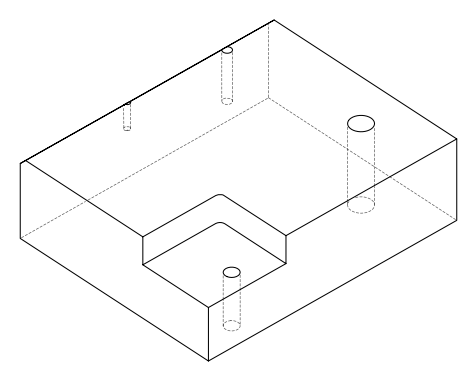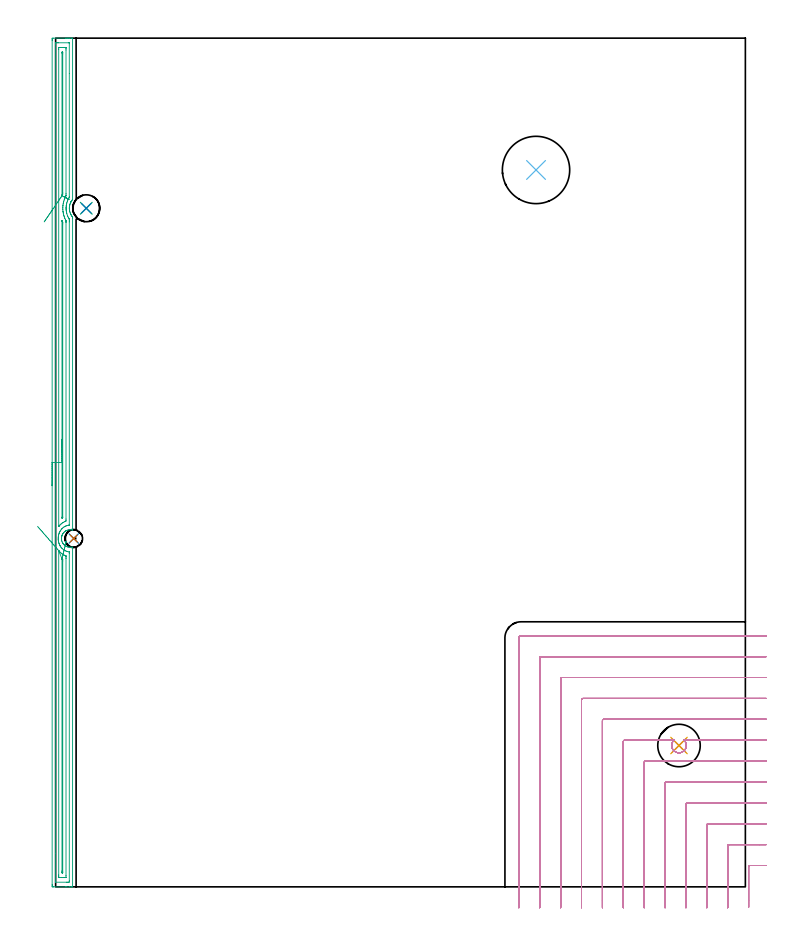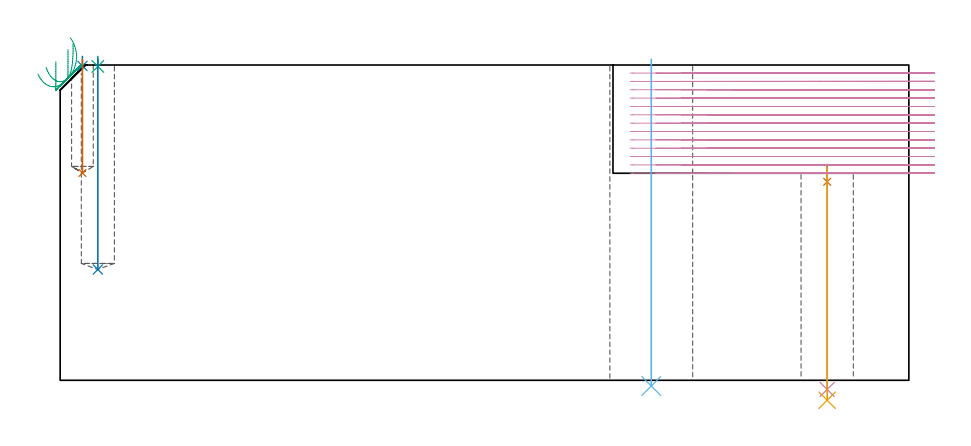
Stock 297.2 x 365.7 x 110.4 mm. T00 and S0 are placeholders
(PLAN: 10 operations, 7 tool changes, 57 min)
(1 SPOT_DRILL | STEP1HOLE | NXT0321_9005460120000 | 0.06 min | 4455 mm3)
(2 SPOT_DRILL_1 | STEP1POCKET | NXT0321_9005460120000 | 0.03 min | 0 mm3)
(3 SPOT_DRILL_2 | STEP1POCKET_1 | NXT0321_9005460120000 | 0.03 min | 1 mm3)
(4 DRILL_THROUGH_HOLE_INTO_CENTER | STEP1HOLE | NXT0301_065 | 0.32 min | 4877 mm3)
(5 DRILL_TO_ENLARGE_THROUGH_HOLE | STEP1HOLE | UGT0301_252 | 0.34 min | 19661 mm3)
(6 INDEXABLE_INSERT_DRILL_THROUGH_HOLE_FROM_SOLID | STEP1HOLE_1 | NXT0302_029 | 0.46 min | 72874 mm3)
(7 DRILL_BLIND_HOLE_INTO_CENTER | STEP1POCKET | UGT0301_195 | 0.16 min | 1636 mm3)
(8 DRILL_BLIND_HOLE_INTO_CENTER_1 | STEP1POCKET_1 | NXT0301_087 | 0.3 min | 7398 mm3)
(9 AREA_MILL | FG_CHAMFER_SURFACE | UGT0205_001 | 11.96 min | 14095 mm3)
(10 MILL_CORNER_NOTCH_RECTANGULAR | CORNER_NOTCH_RECTANGULAR | NXT0201_011 | Follow Part, ap 3, ae 75% | 43.36 min | 438083 mm3)
(TOOL NXT0321_9005460120000 | NC Spot Drill, 142deg, 12mm, Carbide, Uncoated | D12 PA142 FL30 Z2)
(TOOL NXT0301_065 | Carbide Drill 9.4mm [860.1-0940-075A1-MM 2214] | D9.4 PA140 FL98 Z2)
(TOOL UGT0301_252 | Twist Drill 18.3 mm | D18.3 PA118 FL135 Z2)
(TOOL NXT0302_029 | Index. Insert Drill 29mm [880-D2900L32-05] | D29 PA176 FL145 Z2)
(TOOL UGT0301_195 | Twist Drill 7.6 mm | D7.6 PA118 FL73 Z2)
(TOOL NXT0301_087 | Carbide Drill 11.6mm [860.1-1160-058A1-MM 2214] | D11.6 PA140 FL72 Z2)
(TOOL UGT0205_001 | Chamfer Mill 20 x 3 x 45 deg. | D20 FL50 Z2)
(TOOL NXT0201_011 | ENDMILL 12mm [2P460-1200-NA 1630] | D12 FL38 Z6)
(OP 1 SPOT_DRILL)
G17 G21 G94 G90
T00 M6
G54
G17 G0 G90 X268.6 Y60.9 S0 M3
G43 Z120.4 H0
G94 G81 G98 Z69.5 F250. R75.5
G80
M5
M2
(OP 2 SPOT_DRILL_1)
G17 G21 G94 G90
T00 M6
G54
G17 G0 G90 X7.8 Y150.1 S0 M3
G43 Z120.4 H0
G94 G81 G98 Z110.073 F250. R113.4
G80
M5
M2
(OP 3 SPOT_DRILL_2)
G17 G21 G94 G90
T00 M6
G54
G17 G0 G90 X13.2 Y292.4 S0 M3
G43 Z120.4 H0
G94 G81 G98 Z109.901 F250. R113.4
G80
M5
M2
(OP 4 DRILL_THROUGH_HOLE_INTO_CENTER)
G17 G21 G94 G90
T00 M6
G54
G17 G0 G90 X268.6 Y60.9 S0 M3
G43 Z120.4 H1
G94 G73 G98 Z-3.211 F250. Q8.412 R74.5
G80
M5
M2
(OP 5 DRILL_TO_ENLARGE_THROUGH_HOLE)
G17 G21 G94 G90
T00 M6
G54
G17 G0 G90 X268.6 Y60.9 S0 M3
G43 Z120.4 H0
G94 G73 G98 Z-6.998 F250. Q15.9 R74.5
G80
M5
M2
(OP 6 INDEXABLE_INSERT_DRILL_THROUGH_HOLE_FROM_SOLID)
G17 G21 G94 G90
T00 M6
G54
G17 G0 G90 X207. Y308.9 S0 M3
G43 Z120.4 H1
G94 G81 G98 Z-2.006 F250. R112.4
G80
M5
M2
(OP 7 DRILL_BLIND_HOLE_INTO_CENTER)
G17 G21 G94 G90
T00 M6
G54
G17 G0 G90 X7.8 Y150.1 S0 M3
G43 Z120.4 H0
G94 G81 G98 Z72.6 F250. R112.4
G80
M5
M2
(OP 8 DRILL_BLIND_HOLE_INTO_CENTER_1)
G17 G21 G94 G90
T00 M6
G54
G17 G0 G90 X13.2 Y292.4 S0 M3
G43 Z120.4 H1
G94 G81 G98 Z38.8 F250. R112.4
G80
M5
M2
(OP 9 AREA_MILL)
G17 G21 G94 G90
T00 M6
G54
G17 G0 G90 X-1.5 Y172.85 S1061 M3
G43 Z120.4 H0
Z111.6
G94 G1 Y172.888 Z110.728 F250.
Y173.002 Z109.864
Y173.191 Z109.012
Y173.453 Z108.18
Y173.787 Z107.374
Y174.19 Z106.6
Y174.659 Z105.864
Y175.19 Z105.172
Y175.779 Z104.529
Y176.422 Z103.94
Y177.114 Z103.408
Y177.85 Z102.94
Y178.624 Z102.537
Y179.43 Z102.203
Y180.262 Z101.941
Y181.114 Z101.752
Y181.978 Z101.638
Y182.85 Z101.6
Y364.634
X-1.499 Y365.083 Z101.601
X-1.495 Y365.522 Z101.603
X-1.492 Y365.69 Z101.606
X-1.062 Y365.7 Z102.035
X4.221 Z107.315
X4.765 Z107.862
X5.101 Z108.197
X5.645 Z108.741
X5.982 Z109.077
X6.655 Z109.754
X6.966 Z110.065
X7.301 Y365.697 Z110.391
X7.3 Y365.529 Z110.4
X7.301 Y296.193 Z110.399
X7.249 Y296.117 Z110.347
X7.133 Y295.958 Z110.229
X7.008 Y295.791 Z110.105
X6.712 Y295.348 Z109.809
X6.655 Y295.248 Z109.752
X6.589 Y295.132 Z109.686
X6.569 Y295.09 Z109.666
X6.507 Y294.959 Z109.602
X6.428 Y294.797 Z109.526
X6.368 Y294.653 Z109.466
X6.31 Y294.512 Z109.406
X6.286 Y294.455 Z109.382
X6.141 Y294.011 Z109.237
X6.107 Y293.872 Z109.202
X6.045 Y293.619 Z109.138
X6.031 Y293.562 Z109.125
X6.012 Y293.457 Z109.108
X5.982 Y293.281 Z109.08
X5.965 Y293.172 Z109.06
X5.956 Y293.117 Z109.05
X5.918 Y292.669 Z109.011
X5.919 Y292.577 Z109.008
X5.918 Y292.539 Z109.009
Y292.461 Z109.006
Y292.433
X5.917 Y292.37 Z109.005
X5.916 Y292.313 Z109.006
X5.918 Y292.279 Z109.004
X5.917 Y292.222 Z109.005
X5.944 Y291.776 Z109.041
X5.949 Y291.742 Z109.047
X5.987 Y291.487 Z109.085
X6.003 Y291.386 Z109.099
X6.011 Y291.328 Z109.108
X6.112 Y290.884 Z109.212
X6.255 Y290.433 Z109.352
X6.348 Y290.195 Z109.448
X6.429 Y289.991 Z109.529
X6.505 Y289.827 Z109.605
X6.588 Y289.667 Z109.687
X6.715 Y289.45 Z109.815
X6.757 Y289.379 Z109.857
X6.937 Y289.098 Z110.036
X7.083 Y288.897 Z110.181
X7.156 Y288.805 Z110.253
X7.193 Y288.757 Z110.289
X7.308 Y288.605 Z110.391
X7.3 Y288.263 Z110.4
Y153.818
X7.295 Y153.778 Z110.393
X7.234 Y153.784 Z110.333
X7.092 Y153.814 Z110.192
X6.835 Y153.859 Z109.935
X6.588 Y153.881 Z109.688
X6.15 Y153.885 Z109.25
X5.713 Y153.843 Z108.813
X5.271 Y153.746 Z108.369
X4.842 Y153.595 Z107.932
X4.399 Y153.386 Z107.499
X4.375 Y153.371 Z107.475
X4.221 Y153.271 Z107.316
X4.178 Y153.244 Z107.275
X4.147 Y153.221 Z107.245
X3.962 Y153.087 Z107.062
X3.646 Y152.804 Z106.746
X3.358 Y152.493 Z106.458
X3.088 Y152.12 Z106.186
X3.047 Y152.046 Z106.143
X2.945 Y151.867 Z106.042
X2.862 Y151.694 Z105.958
X2.816 Y151.601 Z105.912
X2.729 Y151.383 Z105.826
X2.68 Y151.224 Z105.778
X2.66 Y151.16 Z105.758
X2.656 Y151.138 Z105.753
X2.561 Y150.708 Z105.657
X2.557 Y150.677 Z105.654
X2.549 Y150.564 Z105.639
X2.539 Y150.493 Z105.634
X2.534 Y150.436 Z105.627
X2.515 Y150.262 Z105.611
X2.517 Y150.186 Z105.609
X2.519 Y150.133 Z105.606
X2.52 Y149.815 Z105.617
X2.584 Y149.365 Z105.681
X2.7 Y148.922 Z105.797
X2.868 Y148.488 Z105.968
X2.936 Y148.347 Z106.036
X2.971 Y148.277 Z106.07
X3.047 Y148.145 Z106.145
X3.088 Y148.073 Z106.187
X3.116 Y148.029 Z106.215
X3.295 Y147.786 Z106.395
X3.489 Y147.555 Z106.588
X3.701 Y147.339 Z106.798
X3.78 Y147.268 Z106.877
X3.926 Y147.136 Z107.025
X3.963 Y147.107 Z107.062
X4.123 Y146.994 Z107.223
X4.171 Y146.96 Z107.27
X4.221 Y146.93 Z107.319
X4.253 Y146.911 Z107.349
X4.319 Y146.87 Z107.419
X4.387 Y146.829 Z107.486
X4.704 Y146.671 Z107.803
X4.838 Y146.605 Z107.936
X5.101 Y146.514 Z108.196
X5.272 Y146.454 Z108.368
X5.714 Y146.357 Z108.811
X5.982 Y146.331 Z109.079
X6.15 Y146.315 Z109.248
X6.588 Y146.321 Z109.687
X6.62 Y146.325 Z109.72
X6.952 Y146.362 Z110.052
X7.294 Y146.422 Z110.392
X7.3 Y146.225 Z110.4
Y0.167
X7.305 Y0.009 Z110.395
X7.301 Y0.006 Z110.391
X6.965 Y0. Z110.065
X6.655 Z109.754
X5.982 Z109.077
X4.765 Z107.862
X4.221 Z107.315
X-0.79 Z102.307
X-1.062 Y0.002 Z102.035
X-1.285 Y0.005 Z101.812
X-1.492 Y0.01 Z101.606
X-1.495 Y0.178 Z101.603
X-1.499 Y0.617 Z101.601
X-1.5 Y1.061 Z101.6
Y182.85
X-0.086 Z103.014
X-0.085 Y363.198 Z103.015
X-0.084 Y363.296 Z103.016
X-0.079 Y363.684 Z103.021
X0.305 Y363.695 Z103.405
X0.699 Y363.698 Z103.799
X1.181 Y363.7 Z104.281
X5.794 Y363.699 Z108.894
X5.825 Y363.698 Z108.925
X5.857 Y363.694 Z108.957
X5.878 Y363.69 Z108.978
X5.879 Y363.665 Z108.979
X5.885 Y363.394 Z108.985
X5.886 Y350.441 Z108.986
X5.885 Y297.29 Z108.985
X5.884 Y297.192 Z108.984
X5.881 Y297.093 Z108.981
X5.879 Y297.046 Z108.979
X5.861 Y297.004 Z108.961
X5.77 Y296.853 Z108.87
X5.642 Y296.643 Z108.742
X5.448 Y296.299 Z108.548
X5.334 Y296.063 Z108.434
X5.101 Y295.55 Z108.201
X5.059 Y295.448 Z108.159
X5.044 Y295.406 Z108.144
X4.84 Y294.777 Z107.94
X4.772 Y294.512 Z107.872
X4.665 Y294.061 Z107.765
X4.591 Y293.619 Z107.691
X4.565 Y293.444 Z107.665
X4.55 Y293.285 Z107.65
X4.508 Y292.726 Z107.608
X4.503 Y292.582 Z107.603
X4.501 Y292.441 Z107.601
X4.505 Y292.139 Z107.605
X4.521 Y291.832 Z107.621
X4.532 Y291.674 Z107.632
X4.549 Y291.499 Z107.649
X4.63 Y290.939 Z107.73
X4.741 Y290.412 Z107.841
X4.835 Y290.046 Z107.935
X5.101 Y289.257 Z108.201
X5.141 Y289.152 Z108.241
X5.169 Y289.084 Z108.269
X5.421 Y288.552 Z108.521
X5.585 Y288.259 Z108.685
X5.789 Y287.909 Z108.889
X5.877 Y287.759 Z108.977
X5.88 Y287.662 Z108.98
X5.885 Y287.464 Z108.985
Y287.366
X5.886 Y286.57 Z108.986
X5.885 Y155.952 Z108.985
X5.884 Y155.902 Z108.984
X5.882 Y155.879 Z108.982
X5.88 Y155.874 Z108.98
X5.851 Y155.868 Z108.951
X5.542 Y155.818 Z108.642
X5.364 Y155.784 Z108.464
X5.101 Y155.723 Z108.201
X4.676 Y155.589 Z107.776
X4.48 Y155.52 Z107.58
X4.221 Y155.403 Z107.321
X4.057 Y155.324 Z107.157
X3.748 Y155.158 Z106.848
X3.504 Y154.992 Z106.604
X3.34 Y154.872 Z106.44
X3.015 Y154.595 Z106.115
X2.675 Y154.264 Z105.775
X2.571 Y154.152 Z105.671
X2.46 Y154.025 Z105.56
X2.183 Y153.652 Z105.283
X1.993 Y153.371 Z105.093
X1.842 Y153.105 Z104.942
X1.579 Y152.568 Z104.679
X1.553 Y152.505 Z104.653
X1.543 Y152.478 Z104.643
X1.418 Y152.112 Z104.518
X1.335 Y151.833 Z104.435
X1.278 Y151.585 Z104.378
X1.179 Y151.098 Z104.279
X1.135 Y150.691 Z104.235
X1.106 Y150.279 Z104.206
X1.112 Y149.798 Z104.212
X1.121 Y149.589 Z104.221
X1.151 Y149.339 Z104.251
X1.213 Y148.905 Z104.313
X1.384 Y148.209 Z104.484
X1.447 Y148.011 Z104.547
X1.579 Y147.669 Z104.679
X1.826 Y147.118 Z104.926
X1.916 Y146.956 Z105.016
X2.001 Y146.808 Z105.101
X2.236 Y146.451 Z105.336
X2.413 Y146.225 Z105.513
X2.46 Y146.17 Z105.56
X2.662 Y145.943 Z105.762
X2.86 Y145.742 Z105.96
X3.315 Y145.331 Z106.415
X3.34 Y145.312 Z106.44
X3.405 Y145.266 Z106.505
X3.801 Y145.018 Z106.901
X3.993 Y144.915 Z107.093
X4.221 Y144.802 Z107.321
X4.563 Y144.651 Z107.663
X5.063 Y144.477 Z108.163
X5.101 Y144.468 Z108.201
X5.233 Y144.438 Z108.333
X5.88 Y144.305 Z108.98
X5.881 Y144.288 Z108.981
X5.883 Y144.239 Z108.983
X5.885 Y144.04 Z108.985
X5.886 Y143.642 Z108.986
X5.885 Y2.502 Z108.985
X5.884 Y2.404 Z108.984
X5.879 Y2.016 Z108.979
X5.495 Y2.005 Z108.595
X5.101 Y2.002 Z108.201
X4.619 Y2. Z107.719
X0.006 Y2.001 Z103.106
X-0.025 Y2.002 Z103.075
X-0.057 Y2.006 Z103.043
X-0.078 Y2.009 Z103.022
X-0.079 Y2.034 Z103.021
X-0.085 Y2.306 Z103.015
X-0.086 Y14.428 Z103.014
Y182.85
X1.328 Z104.428
X1.329 Y360.87 Z104.429
X1.331 Y361.51 Z104.431
X1.334 Y361.636 Z104.434
X1.336 Y361.69 Z104.436
X1.396 Y361.696 Z104.496
X1.579 Y361.698 Z104.679
X2.272 Y361.7 Z105.372
X3.153 Z106.253
X4.033 Z107.133
X4.221 Y361.697 Z107.321
X4.408 Y361.693 Z107.508
X4.457 Y361.69 Z107.557
X4.465 Y361.66 Z107.565
X4.468 Y361.594 Z107.568
X4.47 Y361.51 Z107.57
X4.471 Y361.255 Z107.571
Y360.616
Y298.724
X4.47 Y298.085 Z107.57
X4.467 Y297.835 Z107.567
X4.464 Y297.798 Z107.564
X4.453 Y297.77 Z107.553
X4.414 Y297.692 Z107.514
X4.221 Y297.318 Z107.321
X4.18 Y297.234 Z107.28
X4.16 Y297.192 Z107.26
X3.91 Y296.614 Z107.01
X3.782 Y296.299 Z106.882
X3.671 Y295.963 Z106.771
X3.497 Y295.406 Z106.597
X3.463 Y295.281 Z106.563
X3.34 Y294.791 Z106.44
X3.292 Y294.561 Z106.392
X3.283 Y294.512 Z106.383
X3.172 Y293.79 Z106.272
X3.155 Y293.619 Z106.255
X3.104 Y292.965 Z106.204
X3.094 Y292.726 Z106.194
X3.091 Y292.085 Z106.191
X3.105 Y291.832 Z106.205
X3.16 Y291.122 Z106.26
X3.185 Y290.939 Z106.285
X3.243 Y290.548 Z106.343
X3.333 Y290.053 Z106.433
X3.34 Y290.02 Z106.44
X3.515 Y289.327 Z106.615
X3.57 Y289.152 Z106.67
X3.685 Y288.802 Z106.785
X3.881 Y288.259 Z106.981
X3.981 Y288.015 Z107.081
X4.221 Y287.481 Z107.321
X4.278 Y287.366 Z107.378
X4.34 Y287.245 Z107.44
X4.442 Y287.047 Z107.542
X4.465 Y286.989 Z107.565
X4.466 Y286.951 Z107.566
X4.469 Y286.792 Z107.569
X4.471 Y286.473 Z107.571
Y286.218
Y158.477
X4.467 Y157.838 Z107.567
X4.464 Y157.59 Z107.564
X4.221 Y157.489 Z107.321
X3.841 Y157.33 Z106.941
X3.34 Y157.079 Z106.44
X3.254 Y157.032 Z106.354
X3.107 Y156.944 Z106.207
X2.726 Y156.675 Z105.826
X2.46 Y156.457 Z105.56
X2.243 Y156.271 Z105.343
X2.013 Y156.051 Z105.113
X1.798 Y155.829 Z104.898
X1.579 Y155.59 Z104.679
X1.385 Y155.355 Z104.485
X1.355 Y155.321 Z104.455
X1.338 Y155.304 Z104.438
X1.334 Y155.325 Z104.434
X1.33 Y155.354 Z104.43
X1.329 Y155.373 Z104.429
Y155.412
X1.328 Y182.85 Z104.428
X2.743 Z105.843
Y286.92
X2.744 Y286.974 Z105.844
X2.745 Y287.008 Z105.845
X2.752 Y286.997 Z105.852
X2.813 Y286.867 Z105.913
X2.885 Y286.71 Z105.985
X2.993 Y286.473 Z106.093
X3.027 Y286.394 Z106.127
X3.05 Y286.336 Z106.15
X3.052 Y286.293 Z106.152
X3.055 Y286.115 Z106.155
X3.057 Y285.867 Z106.157
Y285.579
Y159.624
X3.056 Y159.305 Z106.156
X3.053 Y159.159 Z106.153
X3.05 Y159.091 Z106.15
X3.043 Y159.07 Z106.143
X3.021 Y159.055 Z106.121
X2.89 Y158.987 Z105.99
X2.759 Y158.922 Z105.859
X2.749 Z105.849
X2.747 Y158.942 Z105.847
X2.744 Y158.986 Z105.844
X2.743 Y159.04 Z105.843
Y159.337
Y182.85
Y183.722 Z105.881
Y184.587 Z105.995
Y185.438 Z106.183
Y186.27 Z106.446
Y187.076 Z106.78
Y187.85 Z107.182
Y188.586 Z107.651
Y189.278 Z108.182
Y189.921 Z108.772
Y190.51 Z109.415
Y191.042 Z110.107
Y191.51 Z110.843
Y191.913 Z111.616
Y192.247 Z112.422
Y192.509 Z113.254
Y192.698 Z114.106
Y192.812 Z114.971
Y192.85 Z115.843
G0 Z120.4
X3.516 Y297.387
Z119.964
G1 X4.001 Y297.131 Z119.286
X4.432 Y296.903 Z118.563
X4.806 Y296.706 Z117.8
X5.119 Y296.54 Z117.003
X5.37 Y296.408 Z116.178
X5.557 Y296.309 Z115.331
X5.677 Y296.245 Z114.47
X5.731 Y296.217 Z113.599
X5.717 Y296.224 Z112.727
X5.636 Y296.267 Z111.859
X5.489 Y296.345 Z111.003
X5.276 Y296.457 Z110.165
X5. Y296.603 Z109.35
X4.661 Y296.782 Z108.566
X4.264 Y296.992 Z107.819
X3.81 Y297.232 Z107.113
X3.304 Y297.499 Z106.455
X2.749 Y297.792 Z105.849
X2.747 Y297.793 Z105.847
X2.745 Y297.796 Z105.845
X2.743 Y298.085 Z105.843
Y298.265
Y359.117
X2.744 Y359.434 Z105.844
X2.747 Y359.595 Z105.847
X2.75 Y359.69 Z105.85
X2.796 Y359.693 Z105.896
X2.9 Y359.695 Z106.
X3.004 Y359.693 Z106.104
X3.05 Y359.69 Z106.15
X3.052 Y359.595 Z106.152
X3.055 Y359.436 Z106.155
X3.057 Y359.117 Z106.157
Y358.83
Y299.266
X3.056 Y298.979 Z106.156
X3.053 Y298.66 Z106.153
X3.05 Y298.515 Z106.15
X3.045 Y298.452 Z106.145
X3.025 Y298.405 Z106.125
X2.884 Y298.085 Z105.984
X2.755 Y297.801 Z105.855
X2.749 Y297.792 Z105.849
X2.31 Y297.149 Z105.454
X1.854 Y296.481 Z105.129
X1.384 Y295.791 Z104.875
X0.903 Y295.086 Z104.695
X0.415 Y294.37 Z104.59
X-0.076 Y293.65 Z104.561
X-0.567 Y292.93 Z104.609
X-1.054 Y292.217 Z104.732
X-1.533 Y291.515 Z104.929
X-2. Y290.83 Z105.2
X-2.452 Y290.167 Z105.543
X-2.886 Y289.531 Z105.953
X-3.297 Y288.928 Z106.43
X-3.684 Y288.36 Z106.968
X-4.043 Y287.834 Z107.564
X-4.372 Y287.353 Z108.214
X-4.667 Y286.92 Z108.911
X-4.926 Y286.539 Z109.652
G0 Z120.4
X-7.791 Y155.312
Z107.284
G1 X-7.455 Y154.928 Z106.577
X-7.078 Y154.498 Z105.917
X-6.666 Y154.027 Z105.31
X-6.22 Y153.518 Z104.76
X-5.744 Y152.975 Z104.27
X-5.242 Y152.401 Z103.846
X-4.717 Y151.802 Z103.489
X-4.174 Y151.182 Z103.204
X-3.617 Y150.546 Z102.991
X-3.049 Y149.898 Z102.852
X-2.476 Y149.243 Z102.79
X-1.901 Y148.587 Z102.803
X-1.33 Y147.934 Z102.892
X-0.765 Y147.29 Z103.057
X-0.212 Y146.659 Z103.296
X0.325 Y146.046 Z103.607
X0.842 Y145.455 Z103.987
X1.335 Y144.892 Z104.435
X1.371 Y144.851 Z104.471
X1.579 Y144.608 Z104.679
X1.729 Y144.438 Z104.829
X2.089 Y144.066 Z105.189
X2.46 Y143.738 Z105.56
X2.69 Y143.545 Z105.79
X3.34 Y143.126 Z106.44
X3.627 Y142.977 Z106.727
X4.139 Y142.734 Z107.239
X4.221 Y142.704 Z107.321
X4.366 Y142.652 Z107.466
X4.454 Y142.613 Z107.554
X4.465 Y142.585 Z107.565
X4.467 Y142.524 Z107.567
X4.47 Y142.399 Z107.57
X4.471 Y141.758 Z107.571
Y141.504
Y4.83
X4.469 Y4.19 Z107.569
X4.466 Y4.064 Z107.566
X4.464 Y4.01 Z107.564
X4.404 Y4.004 Z107.504
X4.221 Y4.002 Z107.321
X3.528 Y4. Z106.628
X2.647 Z105.747
X1.767 Z104.867
X1.579 Y4.003 Z104.679
X1.392 Y4.007 Z104.492
X1.343 Y4.01 Z104.443
X1.335 Y4.04 Z104.435
X1.332 Y4.106 Z104.432
X1.33 Y4.19 Z104.43
X1.329 Y4.445 Z104.429
X1.328 Y5.084 Z104.428
X1.329 Y144.778 Z104.429
X1.331 Y144.845 Z104.431
X1.335 Y144.892 Z104.435
X2.751 Y141.287 Z105.851
X2.759 Y141.285 Z105.859
X2.899 Y141.212 Z105.999
X2.996 Y141.157 Z106.096
X3.05 Y141.124 Z106.15
X3.053 Y141.024 Z106.153
X3.055 Y140.865 Z106.155
X3.057 Y140.546 Z106.157
Y140.259
Y6.551
X3.056 Y6.266 Z106.156
X3.053 Y6.105 Z106.153
X3.05 Y6.01 Z106.15
X3.004 Y6.007 Z106.104
X2.9 Y6.005 Z106.
X2.796 Y6.007 Z105.896
X2.75 Y6.01 Z105.85
X2.748 Y6.105 Z105.848
X2.745 Y6.264 Z105.845
X2.743 Y6.583 Z105.843
Y6.87
Y141.184
X2.745 Y141.237 Z105.845
X2.748 Y141.278 Z105.848
X2.751 Y141.287 Z105.851
X2.943 Y142.106 Z106.082
X3.131 Y142.902 Z106.387
X3.311 Y143.669 Z106.761
X3.484 Y144.401 Z107.203
X3.647 Y145.093 Z107.708
X3.799 Y145.74 Z108.274
X3.939 Y146.336 Z108.895
X4.067 Y146.877 Z109.567
X4.18 Y147.359 Z110.285
X4.279 Y147.779 Z111.044
X4.362 Y148.132 Z111.837
X4.429 Y148.417 Z112.659
X4.48 Y148.631 Z113.503
X4.513 Y148.772 Z114.363
X4.529 Y148.84 Z115.233
X4.528 Y148.834 Z116.105
X4.509 Y148.754 Z116.974
X4.473 Y148.601 Z117.832
G0 Z120.4
M5
M2
(OP 10 MILL_CORNER_NOTCH_RECTANGULAR)
G17 G21 G94 G90
T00 M6
G54
G17 G0 G90 X306.2 Y9.2 S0 M3
G43 Z120.505 H1
Z107.581
G94 G1 X303.2 F250.
X299.193 F500.
G3 X298.6 Y8.607 R0.6
G1 Y-5.834
Y-8.834 F250.
G0 Z120.505
X306.2 Y18.2
Z107.581
G1 X303.2
X290.194 F500.
G3 X289.6 Y17.606 R0.6
G1 Y-6.
Y-9. F250.
G0 Z120.505
X306.2 Y27.2
Z107.581
G1 X303.2
X281.194 F500.
G3 X280.6 Y26.606 R0.6
G1 Y-6.
Y-9. F250.
G0 Z120.505
X306.2 Y36.2
Z107.581
G1 X303.2
X272.195 F500.
G3 X271.6 Y35.606 R0.6
G1 Y-6.
Y-9. F250.
G0 Z120.505
X306.2 Y45.2
Z107.581
G1 X303.2
X263.195 F500.
G3 X262.6 Y44.605 R0.6
G1 Y-6.
Y-9. F250.
G0 Z120.505
X306.2 Y54.2
Z107.581
G1 X303.2
X254.195 F500.
G3 X253.6 Y53.605 R0.6
G1 Y-6.
Y-9. F250.
G0 Z120.505
X306.2 Y63.2
Z107.581
G1 X303.2
X270.745 F500.
G2 X271.727 Y60.559 R3.146
X267.901 Y57.833 R3.149
X265.525 Y61.562 R3.152
X266.457 Y63.2 R3.148
G1 X254.195
X245.195
G3 X244.6 Y62.605 R0.6
G1 Y-6.
Y-9. F250.
G0 Z120.505
X306.2 Y72.2
Z107.581
G1 X303.2
X236.196 F500.
G3 X235.6 Y71.604 R0.6
G1 Y-6.
Y-9. F250.
G0 Z120.505
X306.2 Y81.2
Z107.581
G1 X303.2
X227.196 F500.
G3 X226.6 Y80.604 R0.6
G1 Y-6.
Y-9. F250.
G0 Z120.505
X306.2 Y90.2
Z107.581
G1 X303.2
X218.196 F500.
G3 X217.6 Y89.604 R0.6
G1 Y-6.
Y-9. F250.
G0 Z120.505
X306.2 Y99.2
Z107.581
G1 X303.2
X209.196 F500.
G3 X208.6 Y98.604 R0.6
G1 Y-6.
Y-9. F250.
G0 Z120.505
X306.2 Y108.2
Z107.581
G1 X303.2
X200.6 F500.
G3 X199.6 Y107.2 R1.
G1 Y-6.
Y-9. F250.
G0 Z120.505
X306.2 Y9.2
Z104.658
G1 X303.2
X299.193 F500.
G3 X298.6 Y8.607 R0.6
G1 Y-5.834
Y-8.834 F250.
G0 Z120.505
X306.2 Y18.2
Z104.658
G1 X303.2
X290.194 F500.
G3 X289.6 Y17.606 R0.6
G1 Y-6.
Y-9. F250.
G0 Z120.505
X306.2 Y27.2
Z104.658
G1 X303.2
X281.194 F500.
G3 X280.6 Y26.606 R0.6
G1 Y-6.
Y-9. F250.
G0 Z120.505
X306.2 Y36.2
Z104.658
G1 X303.2
X272.195 F500.
G3 X271.6 Y35.605 R0.6
G1 Y-6.
Y-9. F250.
G0 Z120.505
X306.2 Y45.2
Z104.658
G1 X303.2
X263.195 F500.
G3 X262.6 Y44.605 R0.6
G1 Y-6.
Y-9. F250.
G0 Z120.505
X306.2 Y54.2
Z104.658
G1 X303.2
X254.195 F500.
G3 X253.6 Y53.605 R0.6
G1 Y-6.
Y-9. F250.
G0 Z120.505
X306.2 Y63.2
Z104.658
G1 X303.2
X270.745 F500.
G2 X271.727 Y60.559 R3.146
X267.901 Y57.833 R3.15
X265.525 Y61.562 R3.152
X266.457 Y63.2 R3.148
G1 X254.195
X245.195
G3 X244.6 Y62.605 R0.6
G1 Y-6.
Y-9. F250.
G0 Z120.505
X306.2 Y72.2
Z104.658
G1 X303.2
X236.196 F500.
G3 X235.6 Y71.604 R0.6
G1 Y-6.
Y-9. F250.
G0 Z120.505
X306.2 Y81.2
Z104.658
G1 X303.2
X227.196 F500.
G3 X226.6 Y80.604 R0.6
G1 Y-6.
Y-9. F250.
G0 Z120.505
X306.2 Y90.2
Z104.658
G1 X303.2
X218.196 F500.
G3 X217.6 Y89.604 R0.6
G1 Y-6.
Y-9. F250.
G0 Z120.505
X306.2 Y99.2
Z104.658
G1 X303.2
X209.196 F500.
G3 X208.6 Y98.604 R0.6
G1 Y-6.
Y-9. F250.
G0 Z120.505
X306.2 Y108.2
Z104.658
G1 X303.2
X200.6 F500.
G3 X199.6 Y107.2 R1.
G1 Y-6.
Y-9. F250.
G0 Z120.505
X306.2 Y9.2
Z101.735
G1 X303.2
X299.194 F500.
G3 X298.6 Y8.606 R0.6
G1 Y-5.834
Y-8.834 F250.
G0 Z120.505
X306.2 Y18.2
Z101.735
G1 X303.2
X290.194 F500.
G3 X289.6 Y17.606 R0.6
G1 Y-6.
Y-9. F250.
G0 Z120.505
X306.2 Y27.2
Z101.735
G1 X303.2
X281.194 F500.
G3 X280.6 Y26.606 R0.6
G1 Y-6.
Y-9. F250.
G0 Z120.505
X306.2 Y36.2
Z101.735
G1 X303.2
X272.195 F500.
G3 X271.6 Y35.605 R0.6
G1 Y-6.
Y-9. F250.
G0 Z120.505
X306.2 Y45.2
Z101.735
G1 X303.2
X263.195 F500.
G3 X262.6 Y44.605 R0.6
G1 Y-6.
Y-9. F250.
G0 Z120.505
X306.2 Y54.2
Z101.735
G1 X303.2
X254.195 F500.
G3 X253.6 Y53.605 R0.6
G1 Y-6.
Y-9. F250.
G0 Z120.505
X306.2 Y63.2
Z101.735
G1 X303.2
X270.745 F500.
G2 X271.727 Y60.559 R3.146
X267.901 Y57.833 R3.15
X265.525 Y61.562 R3.152
X266.457 Y63.2 R3.148
G1 X254.195
X245.196
G3 X244.6 Y62.605 R0.6
G1 Y-6.
Y-9. F250.
G0 Z120.505
X306.2 Y72.2
Z101.735
G1 X303.2
X236.196 F500.
G3 X235.6 Y71.604 R0.6
G1 Y-6.
Y-9. F250.
G0 Z120.505
X306.2 Y81.2
Z101.735
G1 X303.2
X227.196 F500.
G3 X226.6 Y80.604 R0.6
G1 Y-6.
Y-9. F250.
G0 Z120.505
X306.2 Y90.2
Z101.735
G1 X303.2
X218.196 F500.
G3 X217.6 Y89.604 R0.6
G1 Y-6.
Y-9. F250.
G0 Z120.505
X306.2 Y99.2
Z101.735
G1 X303.2
X209.197 F500.
G3 X208.6 Y98.603 R0.6
G1 Y-6.
Y-9. F250.
G0 Z120.505
X306.2 Y108.2
Z101.735
G1 X303.2
X200.6 F500.
G3 X199.6 Y107.2 R1.
G1 Y-6.
Y-9. F250.
G0 Z120.505
X306.2 Y9.2
Z98.811
G1 X303.2
X299.193 F500.
G3 X298.6 Y8.607 R0.6
G1 Y-5.834
Y-8.834 F250.
G0 Z120.505
X306.2 Y18.2
Z98.811
G1 X303.2
X290.194 F500.
G3 X289.6 Y17.606 R0.6
G1 Y-6.
Y-9. F250.
G0 Z120.505
X306.2 Y27.2
Z98.811
G1 X303.2
X281.194 F500.
G3 X280.6 Y26.606 R0.6
G1 Y-6.
Y-9. F250.
G0 Z120.505
X306.2 Y36.2
Z98.811
G1 X303.2
X272.194 F500.
G3 X271.6 Y35.605 R0.6
G1 Y-6.
Y-9. F250.
G0 Z120.505
X306.2 Y45.2
Z98.811
G1 X303.2
X263.195 F500.
G3 X262.6 Y44.605 R0.6
G1 Y-6.
Y-9. F250.
G0 Z120.505
X306.2 Y54.2
Z98.811
G1 X303.2
X254.195 F500.
G3 X253.6 Y53.605 R0.6
G1 Y-6.
Y-9. F250.
G0 Z120.505
X306.2 Y63.2
Z98.811
G1 X303.2
X270.745 F500.
G2 X271.727 Y60.559 R3.146
X267.901 Y57.833 R3.149
X265.525 Y61.562 R3.152
X266.457 Y63.2 R3.148
G1 X254.195
X245.195
G3 X244.6 Y62.605 R0.6
G1 Y-6.
Y-9. F250.
G0 Z120.505
X306.2 Y72.2
Z98.811
G1 X303.2
X236.196 F500.
G3 X235.6 Y71.604 R0.6
G1 Y-6.
Y-9. F250.
G0 Z120.505
X306.2 Y81.2
Z98.811
G1 X303.2
X227.196 F500.
G3 X226.6 Y80.604 R0.6
G1 Y-6.
Y-9. F250.
G0 Z120.505
X306.2 Y90.2
Z98.811
G1 X303.2
X218.196 F500.
G3 X217.6 Y89.604 R0.6
G1 Y-6.
Y-9. F250.
G0 Z120.505
X306.2 Y99.2
Z98.811
G1 X303.2
X209.196 F500.
G3 X208.6 Y98.604 R0.6
G1 Y-6.
Y-9. F250.
G0 Z120.505
X306.2 Y108.2
Z98.811
G1 X303.2
X200.6 F500.
G3 X199.6 Y107.2 R1.
G1 Y-6.
Y-9. F250.
G0 Z120.505
X306.2 Y9.2
Z95.888
G1 X303.2
X299.193 F500.
G3 X298.6 Y8.607 R0.6
G1 Y-5.834
Y-8.834 F250.
G0 Z120.505
X306.2 Y18.2
Z95.888
G1 X303.2
X290.194 F500.
G3 X289.6 Y17.606 R0.6
G1 Y-6.
Y-9. F250.
G0 Z120.505
X306.2 Y27.2
Z95.888
G1 X303.2
X281.194 F500.
G3 X280.6 Y26.606 R0.6
G1 Y-6.
Y-9. F250.
G0 Z120.505
X306.2 Y36.2
Z95.888
G1 X303.2
X272.195 F500.
G3 X271.6 Y35.606 R0.6
G1 Y-6.
Y-9. F250.
G0 Z120.505
X306.2 Y45.2
Z95.888
G1 X303.2
X263.195 F500.
G3 X262.6 Y44.605 R0.6
G1 Y-6.
Y-9. F250.
G0 Z120.505
X306.2 Y54.2
Z95.888
G1 X303.2
X254.195 F500.
G3 X253.6 Y53.605 R0.6
G1 Y-6.
Y-9. F250.
G0 Z120.505
X306.2 Y63.2
Z95.888
G1 X303.2
X270.745 F500.
G2 X271.727 Y60.559 R3.146
X267.901 Y57.833 R3.15
X265.525 Y61.562 R3.152
X266.458 Y63.2 R3.149
G1 X254.195
X245.195
G3 X244.6 Y62.605 R0.6
G1 Y-6.
Y-9. F250.
G0 Z120.505
X306.2 Y72.2
Z95.888
G1 X303.2
X236.196 F500.
G3 X235.6 Y71.604 R0.6
G1 Y-6.
Y-9. F250.
G0 Z120.505
X306.2 Y81.2
Z95.888
G1 X303.2
X227.196 F500.
G3 X226.6 Y80.604 R0.6
G1 Y-6.
Y-9. F250.
G0 Z120.505
X306.2 Y90.2
Z95.888
G1 X303.2
X218.196 F500.
G3 X217.6 Y89.604 R0.6
G1 Y-6.
Y-9. F250.
G0 Z120.505
X306.2 Y99.2
Z95.888
G1 X303.2
X209.196 F500.
G3 X208.6 Y98.604 R0.6
G1 Y-6.
Y-9. F250.
G0 Z120.505
X306.2 Y108.2
Z95.888
G1 X303.2
X200.6 F500.
G3 X199.6 Y107.2 R1.
G1 Y-6.
Y-9. F250.
G0 Z120.505
X306.2 Y9.2
Z92.964
G1 X303.2
X299.193 F500.
G3 X298.6 Y8.607 R0.6
G1 Y-5.834
Y-8.834 F250.
G0 Z120.505
X306.2 Y18.2
Z92.964
G1 X303.2
X290.194 F500.
G3 X289.6 Y17.606 R0.6
G1 Y-6.
Y-9. F250.
G0 Z120.505
X306.2 Y27.2
Z92.964
G1 X303.2
X281.194 F500.
G3 X280.6 Y26.606 R0.6
G1 Y-6.
Y-9. F250.
G0 Z120.505
X306.2 Y36.2
Z92.964
G1 X303.2
X272.195 F500.
G3 X271.6 Y35.606 R0.6
G1 Y-6.
Y-9. F250.
G0 Z120.505
X306.2 Y45.2
Z92.964
G1 X303.2
X263.195 F500.
G3 X262.6 Y44.605 R0.6
G1 Y-6.
Y-9. F250.
G0 Z120.505
X306.2 Y54.2
Z92.964
G1 X303.2
X254.195 F500.
G3 X253.6 Y53.605 R0.6
G1 Y-6.
Y-9. F250.
G0 Z120.505
X306.2 Y63.2
Z92.964
G1 X303.2
X270.745 F500.
G2 X271.727 Y60.559 R3.146
X267.901 Y57.833 R3.15
X265.525 Y61.562 R3.152
X266.458 Y63.2 R3.149
G1 X254.195
X245.195
G3 X244.6 Y62.605 R0.6
G1 Y-6.
Y-9. F250.
G0 Z120.505
X306.2 Y72.2
Z92.964
G1 X303.2
X236.196 F500.
G3 X235.6 Y71.604 R0.6
G1 Y-6.
Y-9. F250.
G0 Z120.505
X306.2 Y81.2
Z92.964
G1 X303.2
X227.196 F500.
G3 X226.6 Y80.604 R0.6
G1 Y-6.
Y-9. F250.
G0 Z120.505
X306.2 Y90.2
Z92.964
G1 X303.2
X218.196 F500.
G3 X217.6 Y89.604 R0.6
G1 Y-6.
Y-9. F250.
G0 Z120.505
X306.2 Y99.2
Z92.964
G1 X303.2
X209.196 F500.
G3 X208.6 Y98.604 R0.6
G1 Y-6.
Y-9. F250.
G0 Z120.505
X306.2 Y108.2
Z92.964
G1 X303.2
X200.6 F500.
G3 X199.6 Y107.2 R1.
G1 Y-6.
Y-9. F250.
G0 Z120.505
X306.2 Y9.2
Z90.041
G1 X303.2
X299.193 F500.
G3 X298.6 Y8.607 R0.6
G1 Y-5.834
Y-8.834 F250.
G0 Z120.505
X306.2 Y18.2
Z90.041
G1 X303.2
X290.194 F500.
G3 X289.6 Y17.606 R0.6
G1 Y-6.
Y-9. F250.
G0 Z120.505
X306.2 Y27.2
Z90.041
G1 X303.2
X281.194 F500.
G3 X280.6 Y26.606 R0.6
G1 Y-6.
Y-9. F250.
G0 Z120.505
X306.2 Y36.2
Z90.041
G1 X303.2
X272.195 F500.
G3 X271.6 Y35.606 R0.6
G1 Y-6.
Y-9. F250.
G0 Z120.505
X306.2 Y45.2
Z90.041
G1 X303.2
X263.195 F500.
G3 X262.6 Y44.605 R0.6
G1 Y-6.
Y-9. F250.
G0 Z120.505
X306.2 Y54.2
Z90.041
G1 X303.2
X254.195 F500.
G3 X253.6 Y53.605 R0.6
G1 Y-6.
Y-9. F250.
G0 Z120.505
X306.2 Y63.2
Z90.041
G1 X303.2
X270.745 F500.
G2 X271.516 Y62.077 R3.145
X271.727 Y60.559 R3.146
X267.901 Y57.833 R3.15
X265.525 Y61.562 R3.152
X266.123 Y62.836 R3.148
X266.457 Y63.2 R3.148
G1 X254.195
X245.195
G3 X244.6 Y62.605 R0.6
G1 Y-6.
Y-9. F250.
G0 Z120.505
X306.2 Y72.2
Z90.041
G1 X303.2
X236.196 F500.
G3 X235.6 Y71.604 R0.6
G1 Y-6.
Y-9. F250.
G0 Z120.505
X306.2 Y81.2
Z90.041
G1 X303.2
X227.196 F500.
G3 X226.6 Y80.604 R0.6
G1 Y-6.
Y-9. F250.
G0 Z120.505
X306.2 Y90.2
Z90.041
G1 X303.2
X218.196 F500.
G3 X217.6 Y89.604 R0.6
G1 Y-6.
Y-9. F250.
G0 Z120.505
X306.2 Y99.2
Z90.041
G1 X303.2
X209.196 F500.
G3 X208.6 Y98.604 R0.6
G1 Y-6.
Y-9. F250.
G0 Z120.505
X306.2 Y108.2
Z90.041
G1 X303.2
X200.6 F500.
G3 X199.6 Y107.2 R1.
G1 Y-6.
Y-9. F250.
G0 Z120.505
X306.2 Y9.2
Z87.117
G1 X303.2
X299.193 F500.
G3 X298.6 Y8.607 R0.6
G1 Y-5.834
Y-8.834 F250.
G0 Z120.505
X306.2 Y18.2
Z87.117
G1 X303.2
X290.194 F500.
G3 X289.6 Y17.606 R0.6
G1 Y-6.
Y-9. F250.
G0 Z120.505
X306.2 Y27.2
Z87.117
G1 X303.2
X281.194 F500.
G3 X280.6 Y26.606 R0.6
G1 Y-6.
Y-9. F250.
G0 Z120.505
X306.2 Y36.2
Z87.117
G1 X303.2
X272.195 F500.
G3 X271.6 Y35.606 R0.6
G1 Y-6.
Y-9. F250.
G0 Z120.505
X306.2 Y45.2
Z87.117
G1 X303.2
X263.195 F500.
G3 X262.6 Y44.605 R0.6
G1 Y-6.
Y-9. F250.
G0 Z120.505
X306.2 Y54.2
Z87.117
G1 X303.2
X254.195 F500.
G3 X253.6 Y53.605 R0.6
G1 Y-6.
Y-9. F250.
G0 Z120.505
X306.2 Y63.2
Z87.117
G1 X303.2
X270.745 F500.
G2 X271.727 Y60.559 R3.146
X267.901 Y57.833 R3.149
X265.525 Y61.562 R3.152
X266.457 Y63.2 R3.148
G1 X254.195
X245.195
G3 X244.6 Y62.605 R0.6
G1 Y-6.
Y-9. F250.
G0 Z120.505
X306.2 Y72.2
Z87.117
G1 X303.2
X236.196 F500.
G3 X235.6 Y71.604 R0.6
G1 Y-6.
Y-9. F250.
G0 Z120.505
X306.2 Y81.2
Z87.117
G1 X303.2
X227.196 F500.
G3 X226.6 Y80.604 R0.6
G1 Y-6.
Y-9. F250.
G0 Z120.505
X306.2 Y90.2
Z87.117
G1 X303.2
X218.196 F500.
G3 X217.6 Y89.604 R0.6
G1 Y-6.
Y-9. F250.
G0 Z120.505
X306.2 Y99.2
Z87.117
G1 X303.2
X209.196 F500.
G3 X208.6 Y98.604 R0.6
G1 Y-6.
Y-9. F250.
G0 Z120.505
X306.2 Y108.2
Z87.117
G1 X303.2
X200.6 F500.
G3 X199.6 Y107.2 R1.
G1 Y-6.
Y-9. F250.
G0 Z120.505
X306.2 Y9.2
Z84.194
G1 X303.2
X299.193 F500.
G3 X298.6 Y8.607 R0.6
G1 Y-5.834
Y-8.834 F250.
G0 Z120.505
X306.2 Y18.2
Z84.194
G1 X303.2
X290.194 F500.
G3 X289.6 Y17.606 R0.6
G1 Y-6.
Y-9. F250.
G0 Z120.505
X306.2 Y27.2
Z84.194
G1 X303.2
X281.194 F500.
G3 X280.6 Y26.606 R0.6
G1 Y-6.
Y-9. F250.
G0 Z120.505
X306.2 Y36.2
Z84.194
G1 X303.2
X272.195 F500.
G3 X271.6 Y35.606 R0.6
G1 Y-6.
Y-9. F250.
G0 Z120.505
X306.2 Y45.2
Z84.194
G1 X303.2
X263.195 F500.
G3 X262.6 Y44.605 R0.6
G1 Y-6.
Y-9. F250.
G0 Z120.505
X306.2 Y54.2
Z84.194
G1 X303.2
X254.195 F500.
G3 X253.6 Y53.605 R0.6
G1 Y-6.
Y-9. F250.
G0 Z120.505
X306.2 Y63.2
Z84.194
G1 X303.2
X270.745 F500.
G2 X271.727 Y60.559 R3.146
X267.901 Y57.833 R3.15
X265.525 Y61.562 R3.152
X266.458 Y63.2 R3.149
G1 X254.195
X245.195
G3 X244.6 Y62.605 R0.6
G1 Y-6.
Y-9. F250.
G0 Z120.505
X306.2 Y72.2
Z84.194
G1 X303.2
X236.196 F500.
G3 X235.6 Y71.604 R0.6
G1 Y-6.
Y-9. F250.
G0 Z120.505
X306.2 Y81.2
Z84.194
G1 X303.2
X227.196 F500.
G3 X226.6 Y80.604 R0.6
G1 Y-6.
Y-9. F250.
G0 Z120.505
X306.2 Y90.2
Z84.194
G1 X303.2
X218.196 F500.
G3 X217.6 Y89.604 R0.6
G1 Y-6.
Y-9. F250.
G0 Z120.505
X306.2 Y99.2
Z84.194
G1 X303.2
X209.196 F500.
G3 X208.6 Y98.604 R0.6
G1 Y-6.
Y-9. F250.
G0 Z120.505
X306.2 Y108.2
Z84.194
G1 X303.2
X200.6 F500.
G3 X199.6 Y107.2 R1.
G1 Y-6.
Y-9. F250.
G0 Z120.505
X306.2 Y9.2
Z81.27
G1 X303.2
X299.193 F500.
G3 X298.6 Y8.607 R0.6
G1 Y-5.834
Y-8.834 F250.
G0 Z120.505
X306.2 Y18.2
Z81.27
G1 X303.2
X290.194 F500.
G3 X289.6 Y17.606 R0.6
G1 Y-6.
Y-9. F250.
G0 Z120.505
X306.2 Y27.2
Z81.27
G1 X303.2
X281.194 F500.
G3 X280.6 Y26.606 R0.6
G1 Y-6.
Y-9. F250.
G0 Z120.505
X306.2 Y36.2
Z81.27
G1 X303.2
X272.195 F500.
G3 X271.6 Y35.606 R0.6
G1 Y-6.
Y-9. F250.
G0 Z120.505
X306.2 Y45.2
Z81.27
G1 X303.2
X263.195 F500.
G3 X262.6 Y44.605 R0.6
G1 Y-6.
Y-9. F250.
G0 Z120.505
X306.2 Y54.2
Z81.27
G1 X303.2
X254.195 F500.
G3 X253.6 Y53.605 R0.6
G1 Y-6.
Y-9. F250.
G0 Z120.505
X306.2 Y63.2
Z81.27
G1 X303.2
X270.745 F500.
G2 X271.727 Y60.559 R3.146
X267.901 Y57.833 R3.15
X265.525 Y61.562 R3.152
X266.458 Y63.2 R3.149
G1 X254.195
X245.195
G3 X244.6 Y62.605 R0.6
G1 Y-6.
Y-9. F250.
G0 Z120.505
X306.2 Y72.2
Z81.27
G1 X303.2
X236.196 F500.
G3 X235.6 Y71.604 R0.6
G1 Y-6.
Y-9. F250.
G0 Z120.505
X306.2 Y81.2
Z81.27
G1 X303.2
X227.196 F500.
G3 X226.6 Y80.604 R0.6
G1 Y-6.
Y-9. F250.
G0 Z120.505
X306.2 Y90.2
Z81.27
G1 X303.2
X218.196 F500.
G3 X217.6 Y89.604 R0.6
G1 Y-6.
Y-9. F250.
G0 Z120.505
X306.2 Y99.2
Z81.27
G1 X303.2
X209.196 F500.
G3 X208.6 Y98.604 R0.6
G1 Y-6.
Y-9. F250.
G0 Z120.505
X306.2 Y108.2
Z81.27
G1 X303.2
X200.6 F500.
G3 X199.6 Y107.2 R1.
G1 Y-6.
Y-9. F250.
G0 Z120.505
X306.2 Y9.2
Z78.347
G1 X303.2
X299.193 F500.
G3 X298.6 Y8.607 R0.6
G1 Y-5.834
Y-8.834 F250.
G0 Z120.505
X306.2 Y18.2
Z78.347
G1 X303.2
X290.194 F500.
G3 X289.6 Y17.606 R0.6
G1 Y-6.
Y-9. F250.
G0 Z120.505
X306.2 Y27.2
Z78.347
G1 X303.2
X281.194 F500.
G3 X280.6 Y26.606 R0.6
G1 Y-6.
Y-9. F250.
G0 Z120.505
X306.2 Y36.2
Z78.347
G1 X303.2
X272.195 F500.
G3 X271.6 Y35.606 R0.6
G1 Y-6.
Y-9. F250.
G0 Z120.505
X306.2 Y45.2
Z78.347
G1 X303.2
X263.195 F500.
G3 X262.6 Y44.605 R0.6
G1 Y-6.
Y-9. F250.
G0 Z120.505
X306.2 Y54.2
Z78.347
G1 X303.2
X254.195 F500.
G3 X253.6 Y53.605 R0.6
G1 Y-6.
Y-9. F250.
G0 Z120.505
X306.2 Y63.2
Z78.347
G1 X303.2
X270.745 F500.
G2 X271.517 Y62.076 R3.145
X271.727 Y60.559 R3.146
X267.901 Y57.833 R3.15
X265.525 Y61.562 R3.152
X266.122 Y62.834 R3.148
X266.457 Y63.2 R3.148
G1 X254.195
X245.195
G3 X244.6 Y62.605 R0.6
G1 Y-6.
Y-9. F250.
G0 Z120.505
X306.2 Y72.2
Z78.347
G1 X303.2
X236.196 F500.
G3 X235.6 Y71.604 R0.6
G1 Y-6.
Y-9. F250.
G0 Z120.505
X306.2 Y81.2
Z78.347
G1 X303.2
X227.196 F500.
G3 X226.6 Y80.604 R0.6
G1 Y-6.
Y-9. F250.
G0 Z120.505
X306.2 Y90.2
Z78.347
G1 X303.2
X218.196 F500.
G3 X217.6 Y89.604 R0.6
G1 Y-6.
Y-9. F250.
G0 Z120.505
X306.2 Y99.2
Z78.347
G1 X303.2
X209.196 F500.
G3 X208.6 Y98.604 R0.6
G1 Y-6.
Y-9. F250.
G0 Z120.505
X306.2 Y108.2
Z78.347
G1 X303.2
X200.6 F500.
G3 X199.6 Y107.2 R1.
G1 Y-6.
Y-9. F250.
G0 Z120.505
X306.2 Y9.2
Z75.423
G1 X303.2
X299.193 F500.
G3 X298.6 Y8.607 R0.6
G1 Y-5.834
Y-8.834 F250.
G0 Z120.505
X306.2 Y18.2
Z75.423
G1 X303.2
X290.194 F500.
G3 X289.6 Y17.606 R0.6
G1 Y-6.
Y-9. F250.
G0 Z120.505
X306.2 Y27.2
Z75.423
G1 X303.2
X281.194 F500.
G3 X280.6 Y26.606 R0.6
G1 Y-6.
Y-9. F250.
G0 Z120.505
X306.2 Y36.2
Z75.423
G1 X303.2
X272.195 F500.
G3 X271.6 Y35.606 R0.6
G1 Y-6.
Y-9. F250.
G0 Z120.505
X306.2 Y45.2
Z75.423
G1 X303.2
X263.195 F500.
G3 X262.6 Y44.605 R0.6
G1 Y-6.
Y-9. F250.
G0 Z120.505
X306.2 Y54.2
Z75.423
G1 X303.2
X254.195 F500.
G3 X253.6 Y53.605 R0.6
G1 Y-6.
Y-9. F250.
G0 Z120.505
X306.2 Y63.2
Z75.423
G1 X303.2
X270.745 F500.
G2 X271.727 Y60.559 R3.146
X267.901 Y57.833 R3.149
X265.525 Y61.562 R3.152
X266.457 Y63.2 R3.148
G1 X254.195
X245.195
G3 X244.6 Y62.605 R0.6
G1 Y-6.
Y-9. F250.
G0 Z120.505
X306.2 Y72.2
Z75.423
G1 X303.2
X236.196 F500.
G3 X235.6 Y71.604 R0.6
G1 Y-6.
Y-9. F250.
G0 Z120.505
X306.2 Y81.2
Z75.423
G1 X303.2
X227.196 F500.
G3 X226.6 Y80.604 R0.6
G1 Y-6.
Y-9. F250.
G0 Z120.505
X306.2 Y90.2
Z75.423
G1 X303.2
X218.196 F500.
G3 X217.6 Y89.604 R0.6
G1 Y-6.
Y-9. F250.
G0 Z120.505
X306.2 Y99.2
Z75.423
G1 X303.2
X209.196 F500.
G3 X208.6 Y98.604 R0.6
G1 Y-6.
Y-9. F250.
G0 Z120.505
X306.2 Y108.2
Z75.423
G1 X303.2
X200.6 F500.
G3 X199.6 Y107.2 R1.
G1 Y-6.
Y-9. F250.
G0 Z120.505
X306.2 Y9.2
Z72.5
G1 X303.2
X299.193 F500.
G3 X298.6 Y8.607 R0.6
G1 Y-5.834
Y-8.834 F250.
G0 Z120.505
X306.2 Y18.2
Z72.5
G1 X303.2
X290.194 F500.
G3 X289.6 Y17.606 R0.6
G1 Y-6.
Y-9. F250.
G0 Z120.505
X306.2 Y27.2
Z72.5
G1 X303.2
X281.194 F500.
G3 X280.6 Y26.606 R0.6
G1 Y-6.
Y-9. F250.
G0 Z120.505
X306.2 Y36.2
Z72.5
G1 X303.2
X272.195 F500.
G3 X271.6 Y35.606 R0.6
G1 Y-6.
Y-9. F250.
G0 Z120.505
X306.2 Y45.2
Z72.5
G1 X303.2
X263.195 F500.
G3 X262.6 Y44.605 R0.6
G1 Y-6.
Y-9. F250.
G0 Z120.505
X306.2 Y54.2
Z72.5
G1 X303.2
X254.195 F500.
G3 X253.6 Y53.605 R0.6
G1 Y-6.
Y-9. F250.
G0 Z120.505
X306.2 Y63.2
Z72.5
G1 X303.2
X270.745 F500.
G2 X271.727 Y60.559 R3.146
X267.901 Y57.833 R3.15
X265.525 Y61.562 R3.152
X266.458 Y63.2 R3.149
G1 X254.195
X245.195
G3 X244.6 Y62.605 R0.6
G1 Y-6.
Y-9. F250.
G0 Z120.505
X306.2 Y72.2
Z72.5
G1 X303.2
X236.196 F500.
G3 X235.6 Y71.604 R0.6
G1 Y-6.
Y-9. F250.
G0 Z120.505
X306.2 Y81.2
Z72.5
G1 X303.2
X227.196 F500.
G3 X226.6 Y80.604 R0.6
G1 Y-6.
Y-9. F250.
G0 Z120.505
X306.2 Y90.2
Z72.5
G1 X303.2
X218.196 F500.
G3 X217.6 Y89.604 R0.6
G1 Y-6.
Y-9. F250.
G0 Z120.505
X306.2 Y99.2
Z72.5
G1 X303.2
X209.196 F500.
G3 X208.6 Y98.604 R0.6
G1 Y-6.
Y-9. F250.
G0 Z120.505
X306.2 Y108.2
Z72.5
G1 X303.2
X200.6 F500.
G3 X199.6 Y107.2 R1.
G1 Y-6.
Y-9. F250.
G0 Z120.505
M5
M2
